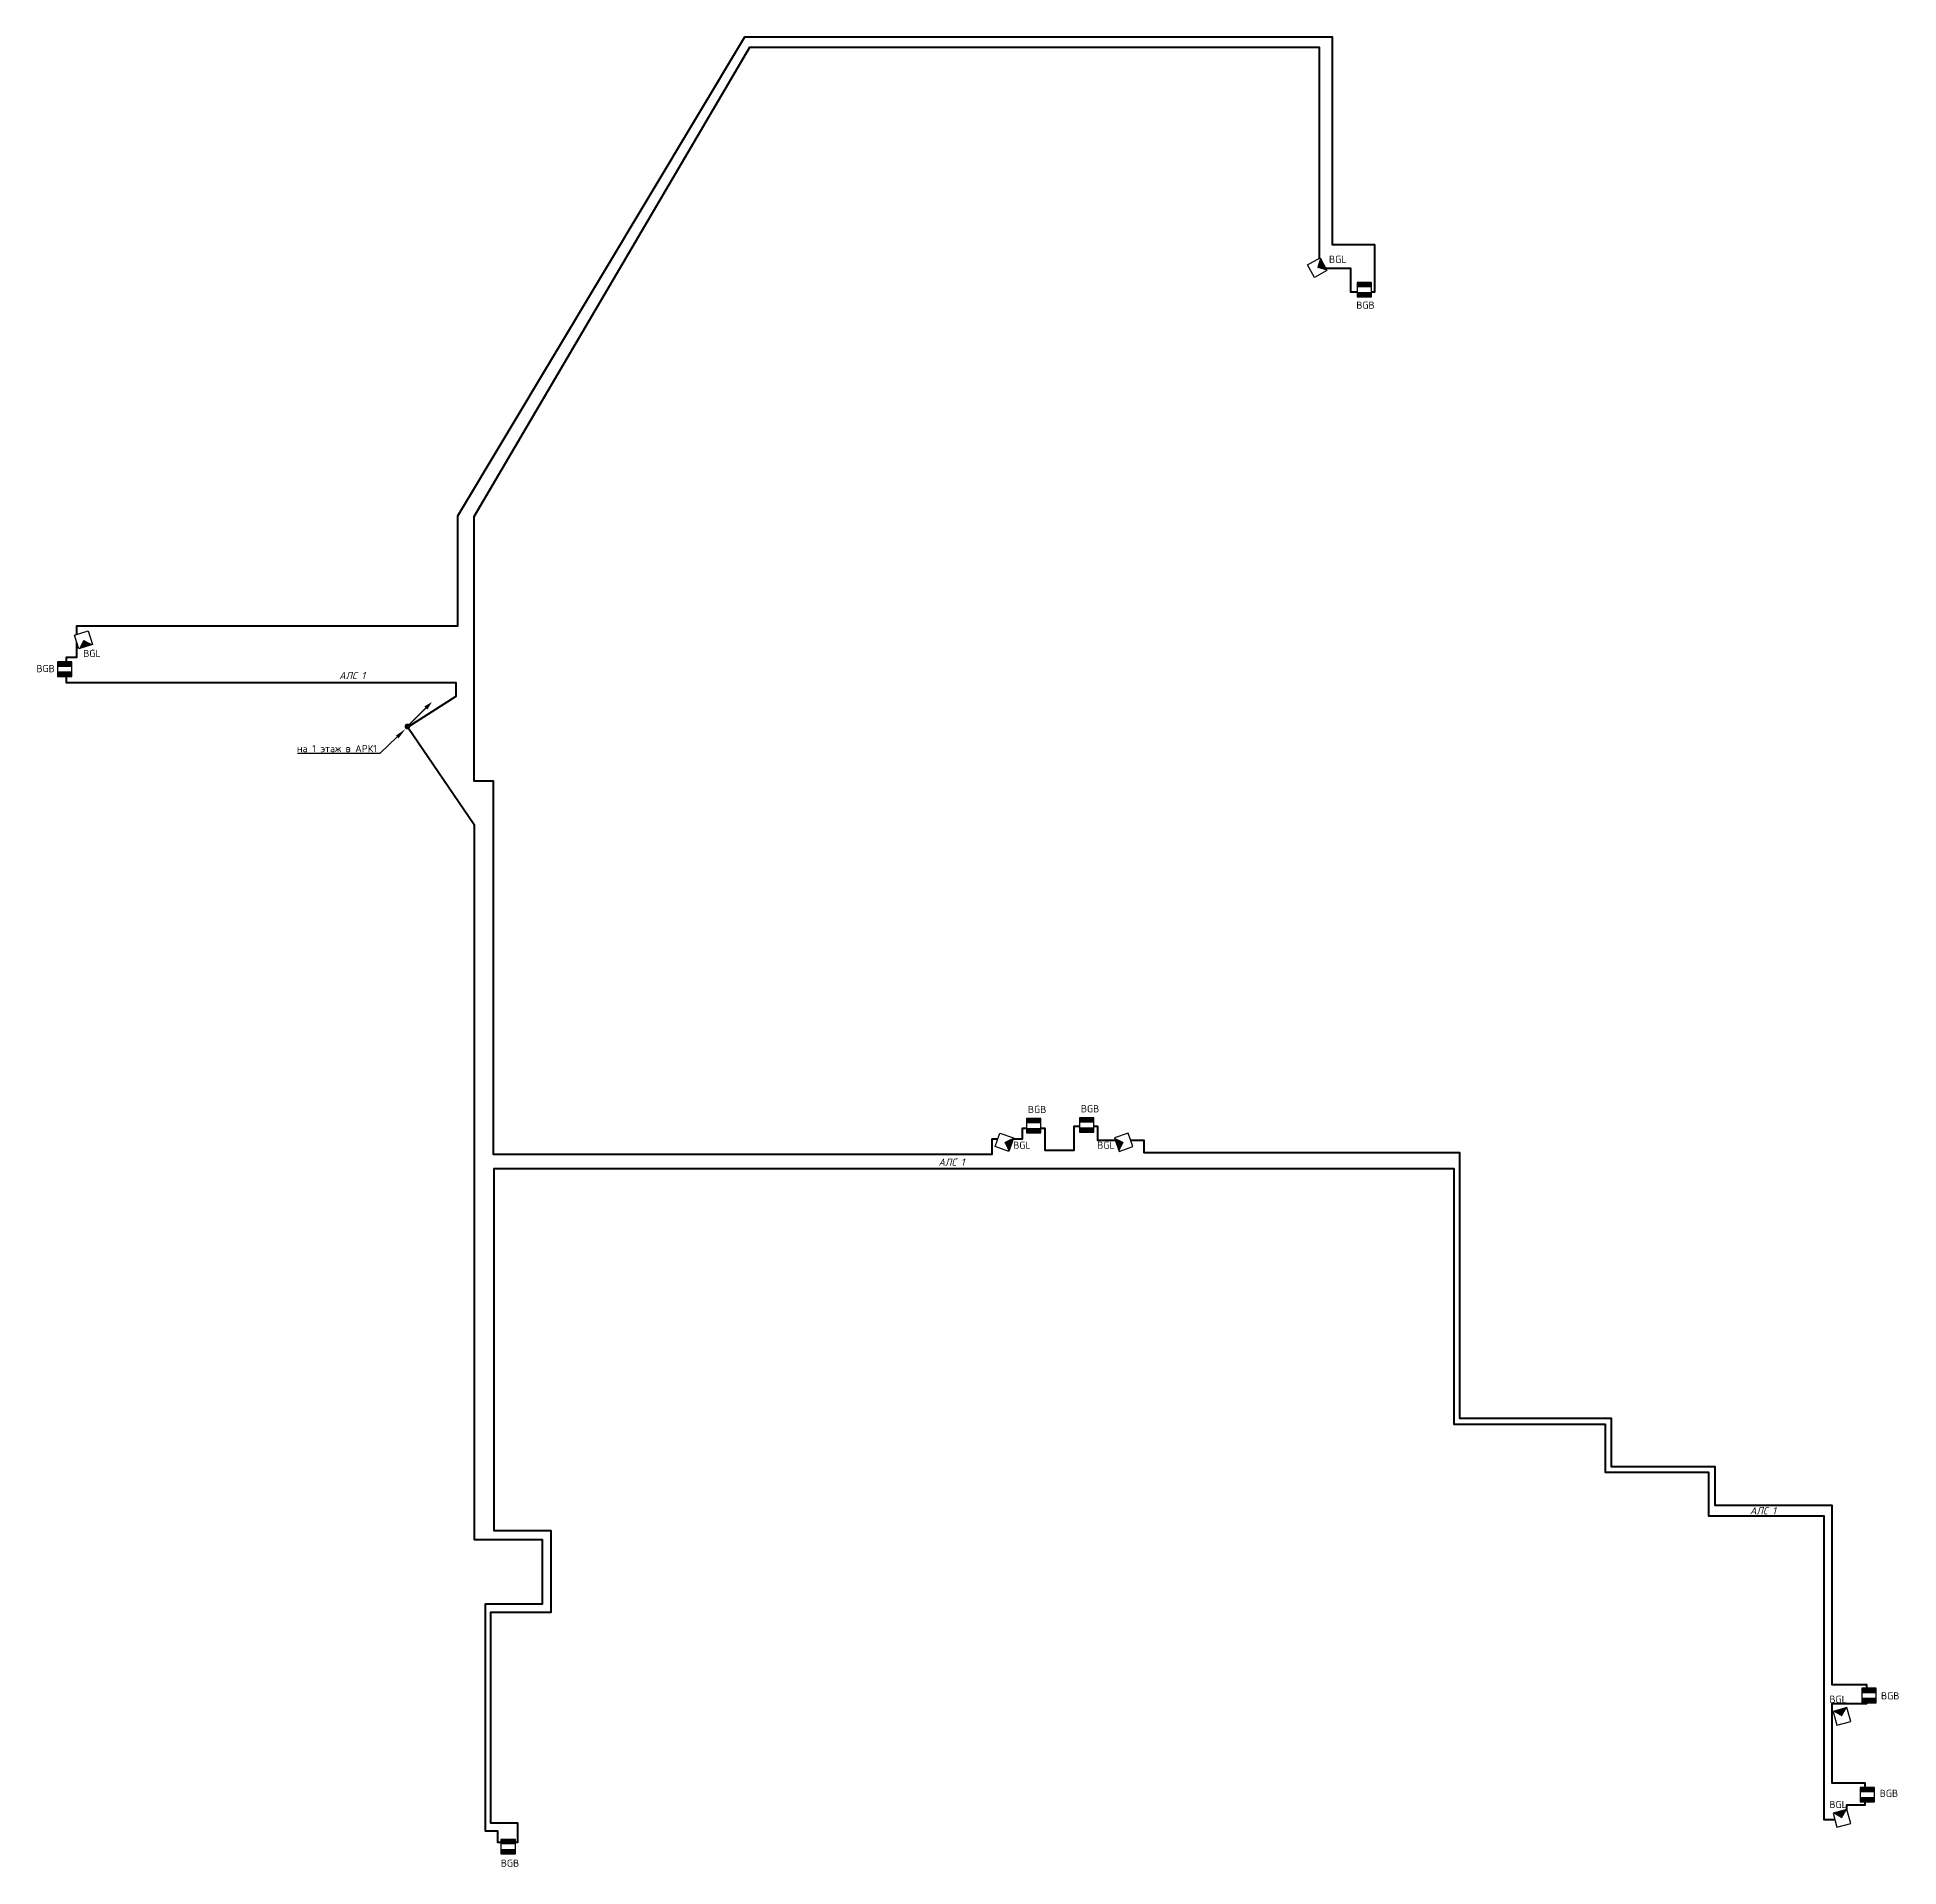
# Model space of a CAD drawing. Header units: millimetres. Extents: x 11019 to 672023, y -45952 to 891139.
# Drawn here: x 319345 to 383957, y 133317 to 196799 of the extents above; entities that cross this region are included whole.
import ezdxf
from ezdxf import colors
from ezdxf.entities.mleader import LeaderData, LeaderLine
from ezdxf.enums import TextEntityAlignment as Align
from ezdxf.math import Vec2, Vec3

# ---------------------------------------------------------------- set-up
doc = ezdxf.new("R2010")
doc.units = ezdxf.units.MM
doc.layers.add('!!ВОК', color=30, linetype='Continuous')
doc.layers.add('RC-Позиционные_обозначения', color=7, linetype='Continuous')
for name, color, linetype, lineweight in [('RC-Извещатели_охранные', 5, 'Continuous', 30), ('АП_АСУ_ОсновнаяТолстая', 7, 'Continuous', 30), ('Кабельные стояки', 7, 'Continuous', 25)]:
    doc.layers.add(name, color=color, linetype=linetype, lineweight=lineweight)
doc.styles.add('ISOCPEUR', font='isocpeui.ttf', dxfattribs={"height": 250})
doc.styles.add('KOSTY_STYLE', font='isocpeur.ttf')
doc.styles.add('RubezhCAD', font='isocpeur.ttf', dxfattribs={"width": 0.8})
doc.styles.get("Standard").update_dxf_attribs({"font": 'arial.ttf'})
doc.linetypes.add('ограждение1', pattern='A,0.25,-0.1,[133,ltypeshp.shx,S=0.1,R=0,X=-0.1,Y=0],-0.1,1', length=1.45)

# ---------------------------------------------------------------- blocks, each defined once
blk = doc.blocks.new('RC-UGO-IOM-02')
at = {"layer": 'RC-Извещатели_охранные'}
blk.add_point((0, 0), dxfattribs=at)
blk.add_wipeout([(2.5, -2.5), (2.5, 2.5), (-2.5, 2.5), (-2.5, -2.5)]).dxf.layer = 'RC-Извещатели_охранные'
blk.add_wipeout([(-2.5, -2.5), (-2.5, 2.5), (2.5, 2.5), (2.5, -2.5)]).dxf.layer = 'RC-Извещатели_охранные'
h = blk.add_hatch(color=256, dxfattribs=at)
h.dxf.hatch_style = 1
h.paths.add_polyline_path([(2.5, 0.8), (2.5, 2.51), (-2.5, 2.5), (-2.5, 0.8)])
h = blk.add_hatch(color=256, dxfattribs=at)
h.dxf.hatch_style = 1
h.paths.add_polyline_path([(2.5, -2.5), (2.5, -0.79), (-2.5, -0.8), (-2.5, -2.5)])
blk.add_lwpolyline([(-2.5, -2.5), (2.5, -2.5), (2.5, 2.5), (-2.5, 2.5)], close=True, dxfattribs=at)
blk.add_attdef('PSTN', text='', height=2.5, dxfattribs=at).set_placement((0.98, 2.6), align=Align.BOTTOM_LEFT)
blk = doc.blocks.new('RC-UGO-IOPPA-01')
blk.add_wipeout([(2.5, -2.5), (2.5, 2.5), (-2.5, 2.5), (-2.5, -2.5)]).dxf.layer = 'RC-Извещатели_охранные'
blk.add_wipeout([(-2.5, -2.5), (-2.5, 2.5), (2.5, 2.5), (2.5, -2.5)]).dxf.layer = 'RC-Извещатели_охранные'
at = {"layer": 'RC-Извещатели_охранные'}
h = blk.add_hatch(color=256, dxfattribs=at)
h.dxf.hatch_style = 1
h.paths.add_polyline_path([(2.5, -2.5), (2.5, 2.5), (0, 0)])
blk.add_lwpolyline([(-2.5, -2.5), (2.5, -2.5), (2.5, 2.5), (-2.5, 2.5)], close=True, dxfattribs=at)
blk.add_attdef('PSTN', text='', height=2.5, dxfattribs=at).set_placement((0.98, 2.6), align=Align.BOTTOM_LEFT)
blk = doc.blocks.new('*U332')
blk.add_hatch(color=256).paths.add_polyline_path([(-0.71, -0.71, 1), (0.71, 0.71, 1)])
at = {"const_width": 0.5}
blk.add_lwpolyline([(0.5, 0.5), (6.38, 6.38)], dxfattribs=at)
blk.add_lwpolyline([(8.5, 8.5, 0, 1.5, 0), (6.38, 6.38, 2, 2, 0)], format="xyseb")

msp = doc.modelspace()

# ---------------------------------------------------------------- linework, layer by layer
at = {"layer": '!!ВОК', "color": 5, "linetype": 'ограждение1', "lineweight": 50, "ltscale": 500}
msp.add_lwpolyline([(332205, 172865), (334516, 169487), (334516, 144669), (336869, 144669), (336869, 142430), (334892, 142430), (334892, 134564), (335316, 134564), (335316, 134166), (336021, 134166), (336021, 134828), (335089, 134828), (335089, 142156), (337184, 142156), (337184, 144969), (335207, 144969), (335207, 157550), (368514, 157550), (368514, 148671), (373768, 148671), (373768, 147007), (377358, 147007), (377358, 145495), (381352, 145495), (381352, 134961), (382156, 134961), (382156, 135471), (382791, 135471), (382791, 136223), (381642, 136223), (381642, 138984), (382850, 138984), (382850, 139626), (381650, 139626), (381650, 145849), (377580, 145849), (377580, 147189), (373987, 147189), (373987, 148875), (368720, 148875), (368720, 158093), (357762, 158093), (357762, 158516), (356162, 158516), (356162, 158998), (355326, 158998), (355326, 158175), (354325, 158175), (354325, 158934), (353529, 158934), (353529, 158565), (352475, 158565), (352475, 158035), (335186, 158035), (335186, 170989), (334511, 170989), (334511, 180169), (344076, 196456), (363843, 196456), (363843, 188783), (364930, 188783), (364930, 187968), (365770, 187968), (365770, 189599), (364302, 189599), (364302, 196799), (343894, 196799), (333935, 180185), (333935, 176368), (320703, 176368), (320703, 175272), (320346, 175272), (320346, 174407), (333874, 174407), (333874, 173919), (332205, 172865)], dxfattribs=at)

# ---------------------------------------------------------------- block references
at = {"layer": 'Кабельные стояки', "color": 5, "xscale": 100, "yscale": 100, "zscale": 100}
msp.add_blockref('*U332', (332193, 172883), dxfattribs=at)

# ---------------------------------------------------------------- texts
at = {"color": 7, "lineweight": 30, "ltscale": 100, "char_height": 250, "width": 1074.44, "attachment_point": 1, "style": 'ISOCPEUR'}
for insert in [(329821, 174775), (350627, 157892), (378790, 145797)]:
    msp.add_mtext('{\\C256;АЛС 1}', dxfattribs=dict(at, insert=insert))

# ---------------------------------------------------------------- leaders
at = {"layer": 'АП_АСУ_ОсновнаяТолстая'}
ml = msp.add_multileader_mtext('Standard', dxfattribs=at)
ml.set_content('на 1 этаж в АРК1', color=256, style='KOSTY_STYLE')
ml.set_leader_properties()
ml.build(insert=Vec2(0, 0))
ml.multileader.update_dxf_attribs({"text_left_attachment_type": 6, "text_right_attachment_type": 6, "dogleg_length": 100, "arrow_head_size": 400})
ctx = ml.context
ctx.base_point, ctx.char_height, ctx.arrow_head_size, ctx.landing_gap_size, ctx.plane_origin = Vec3(328331, 171941, 0), 250, 400, 0, Vec3(337623, 172614, 0)
ctx.left_attachment, ctx.right_attachment, ctx.text_align_type = 6, 6, 2
notes = []
notes.append((ctx, [(0, (1, 1, 0), (331231, 171941, 0), (-1, 0), 100, [(0, [(332130, 172797, 0)], 0, [])])]))
ctx.mtext.insert, ctx.mtext.width, ctx.mtext.alignment, ctx.mtext.flow_direction = Vec3(331131, 172241, 0), 2879.93, 3, 5
for ctx, leaders in notes:
    for number, flags, end, landing, length, lines in leaders:
        leader = LeaderData()
        leader.index, (leader.has_last_leader_line, leader.has_dogleg_vector, leader.attachment_direction) = number, flags
        leader.last_leader_point, leader.dogleg_vector, leader.dogleg_length = Vec3(end), Vec3(landing), length
        for number, points, colour, breaks in lines:
            line = LeaderLine()
            line.index, line.vertices, line.color, line.breaks = number, Vec3.list(points), colors.encode_raw_color(colour), breaks
            leader.lines.append(line)
        ctx.leaders.append(leader)

# ---------------------------------------------------------------- next in the draw order: block references
at = {"layer": 'RC-Извещатели_охранные', "lineweight": 30, "ltscale": 30}
ref = msp.add_blockref('RC-UGO-IOPPA-01', (363771, 188801), dxfattribs=dict(at, xscale=-100, yscale=99.99999999999996, zscale=99.99999999999997, rotation=208.9464622659841))
ref.add_attrib('PSTN', 'BGL', dxfattribs={"layer": 'RC-Позиционные_обозначения', "height": 250, "style": 'RubezhCAD'}).set_placement((364485, 188893), align=Align.BOTTOM_CENTER)
at = {"layer": 'RC-Извещатели_охранные', "color": 1, "lineweight": 30, "ltscale": 30}
ref = msp.add_blockref('RC-UGO-IOM-02', (365404, 188043), dxfattribs=dict(at, xscale=100, yscale=100, zscale=100))
ref.add_attrib('PSTN', 'BGB', (365129, 187378), dxfattribs={"layer": 'RC-Позиционные_обозначения', "height": 250, "style": 'RubezhCAD'})
at = {"layer": 'RC-Извещатели_охранные', "lineweight": 30, "ltscale": 30}
ref = msp.add_blockref('RC-UGO-IOPPA-01', (320952, 175890), dxfattribs=dict(at, xscale=-100, yscale=99.99999999999997, zscale=99.99999999999997, rotation=107.7007667399885))
ref.add_attrib('PSTN', 'BGL', dxfattribs={"layer": 'RC-Позиционные_обозначения', "height": 250, "style": 'RubezhCAD'}).set_placement((321245, 175217), align=Align.BOTTOM_CENTER)
ref = msp.add_blockref('RC-UGO-IOPPA-01', (352910, 158459), dxfattribs=dict(at, xscale=-99.99999999999999, yscale=99.99999999999997, zscale=99.99999999999997, rotation=160.8158097939746))
ref.add_attrib('PSTN', 'BGL', dxfattribs={"layer": 'RC-Позиционные_обозначения', "height": 250, "style": 'RubezhCAD'}).set_placement((353524, 158153), align=Align.BOTTOM_CENTER)
ref = msp.add_blockref('RC-UGO-IOPPA-01', (357055, 158459), dxfattribs=dict(at, xscale=99.99999999999997, yscale=99.99999999999997, zscale=99.99999999999997, rotation=199.1841902060254))
ref.add_attrib('PSTN', 'BGL', dxfattribs={"layer": 'RC-Позиционные_обозначения', "height": 250, "style": 'RubezhCAD'}).set_placement((356440, 158153), align=Align.BOTTOM_CENTER)
ref = msp.add_blockref('RC-UGO-IOPPA-01', (381983, 138534), dxfattribs=dict(at, xscale=99.99999999999997, yscale=99.99999999999997, zscale=99.99999999999997, rotation=105.1539753618232))
ref.add_attrib('PSTN', 'BGL', dxfattribs={"layer": 'RC-Позиционные_обозначения', "height": 250, "style": 'RubezhCAD'}).set_placement((381852, 138927), align=Align.BOTTOM_CENTER)
at = {"layer": 'RC-Извещатели_охранные', "color": 1, "lineweight": 30, "ltscale": 30}
ref = msp.add_blockref('RC-UGO-IOM-02', (382925, 139260), dxfattribs=dict(at, xscale=100, yscale=100, zscale=100))
ref.add_attrib('PSTN', 'BGB', (383342, 139122), dxfattribs={"layer": 'RC-Позиционные_обозначения', "height": 250, "style": 'RubezhCAD'})
ref = msp.add_blockref('RC-UGO-IOM-02', (382868, 135821), dxfattribs=dict(at, xscale=100, yscale=100, zscale=100))
ref.add_attrib('PSTN', 'BGB', (383296, 135738), dxfattribs={"layer": 'RC-Позиционные_обозначения', "height": 250, "style": 'RubezhCAD'})
at = {"layer": 'RC-Извещатели_охранные', "lineweight": 30, "ltscale": 30}
ref = msp.add_blockref('RC-UGO-IOPPA-01', (381983, 134998), dxfattribs=dict(at, xscale=99.99999999999997, yscale=99.99999999999997, zscale=99.99999999999997, rotation=105.1539753618232))
ref.add_attrib('PSTN', 'BGL', dxfattribs={"layer": 'RC-Позиционные_обозначения', "height": 250, "style": 'RubezhCAD'}).set_placement((381852, 135277), align=Align.BOTTOM_CENTER)
at = {"layer": 'RC-Извещатели_охранные', "color": 1, "lineweight": 30, "ltscale": 30}
ref = msp.add_blockref('RC-UGO-IOM-02', (335691, 134016), dxfattribs=dict(at, xscale=100, yscale=100, zscale=100))
ref.add_attrib('PSTN', 'BGB', (335435, 133317), dxfattribs={"layer": 'RC-Позиционные_обозначения', "height": 250, "style": 'RubezhCAD'})

# ---------------------------------------------------------------- next in the draw order: block references
ref = msp.add_blockref('RC-UGO-IOM-02', (320297, 174871), dxfattribs=dict(at, xscale=100, yscale=100, zscale=100))
ref.add_attrib('PSTN', 'BGB', (319318, 174767), dxfattribs={"layer": 'RC-Позиционные_обозначения', "height": 250, "style": 'RubezhCAD'})
ref = msp.add_blockref('RC-UGO-IOM-02', (353930, 159031), dxfattribs=dict(at, xscale=100, yscale=100, zscale=100))
ref.add_attrib('PSTN', 'BGB', (353731, 159470), dxfattribs={"layer": 'RC-Позиционные_обозначения', "height": 250, "style": 'RubezhCAD'})
ref = msp.add_blockref('RC-UGO-IOM-02', (355768, 159056), dxfattribs=dict(at, xscale=100, yscale=100, zscale=100))
ref.add_attrib('PSTN', 'BGB', (355569, 159495), dxfattribs={"layer": 'RC-Позиционные_обозначения', "height": 250, "style": 'RubezhCAD'})

doc.saveas('drawing.dxf')
